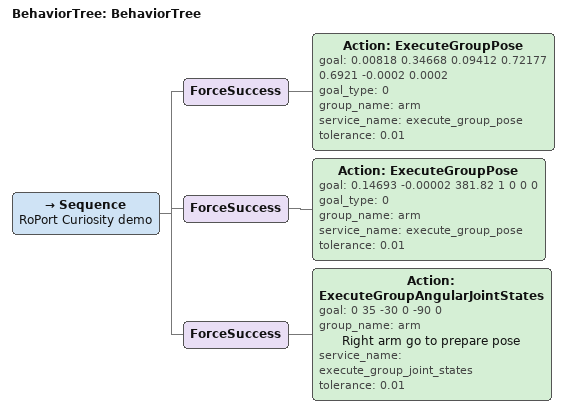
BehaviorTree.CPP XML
<?xml version="1.0"?>
<root main_tree_to_execute="BehaviorTree">
    <BehaviorTree ID="BehaviorTree">
        <Sequence name="RoPort Curiosity demo">
            <ForceSuccess>
                <Action ID="ExecuteGroupPose" goal="0.00818 0.34668 0.09412 0.72177 0.6921 -0.0002  0.0002" goal_type="0" group_name="arm" service_name="execute_group_pose" tolerance="0.01"/>
            </ForceSuccess>
            <ForceSuccess>
                <Action ID="ExecuteGroupPose" goal="0.14693 -0.00002 381.82 1 0  0  0" goal_type="0" group_name="arm" service_name="execute_group_pose" tolerance="0.01"/>
            </ForceSuccess>
            <ForceSuccess>
                <Action ID="ExecuteGroupAngularJointStates" goal="0 35 -30 0 -90 0" group_name="arm" name="Right arm go to prepare pose" service_name="execute_group_joint_states" tolerance="0.01"/>
            </ForceSuccess>
        </Sequence>
    </BehaviorTree>
</root>
